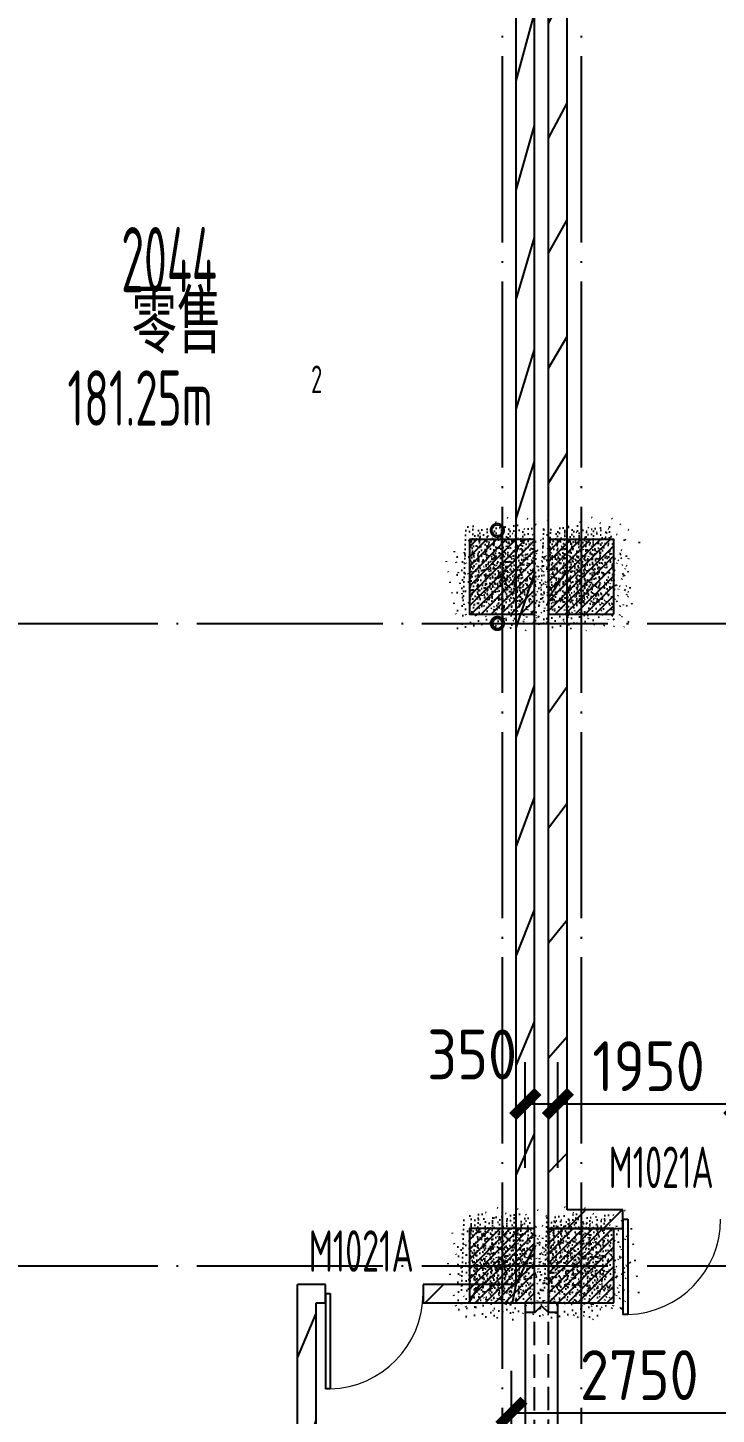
# Model space of a CAD drawing. Header units: inches. Extents: x 0 to 1813292486, y 0 to 3473589894.
# Drawn here: x 600610386 to 600617789, y 3473218922 to 3473233817 of the extents above; entities that cross this region are included whole.
import ezdxf
from ezdxf.enums import TextEntityAlignment as Align
from ezdxf.xclip import XClip

# ---------------------------------------------------------------- set-up
doc = ezdxf.new("R2010")
doc.units = ezdxf.units.IN
doc.header["$LTSCALE"] = 1000
doc.header["$MEASUREMENT"] = 0
doc.header["$XCLIPFRAME"] = 2
for name, pattern in [('AX-MALL-GIRD-200$0$DOTE', [2.4200000000000004, 2, -0.2, 0.02, -0.2]), ('AX-MALL-WALL-P02-QT$0$DASH', [0.35, 0.25, -0.1]), ('PX-MALL-P02-LG$0$CONTINOUS', [0])]:
    doc.linetypes.add(name, pattern=pattern)
for name, color, linetype in [('A-Anno-Note', 241, 'Continuous'), ('AX-MALL-DIM-P02$0$A-Anno-Dims', 3, 'Continuous'), ('AX-MALL-DIM-P02$0$A-Detl-Thin', 131, 'Continuous'), ('AX-MALL-GIRD-200$0$A-Grid', 222, 'AX-MALL-GIRD-200$0$DOTE'), ('AX-MALL-P02-200$0$A-Anno-Note', 241, 'Continuous'), ('AX-MALL-WALL-P02$0$A-Anno-Note', 241, 'Continuous'), ('AX-MALL-WALL-P02-QT$0$A-Detl-Patt', 8, 'Continuous'), ('AX-MALL-WALL-P02-QT$0$A-Detl-Thin', 131, 'Continuous'), ('AX-MALL-WALL-P02-QT$0$A-Wall', 2, 'Continuous'), ('AX-MALL-WALL-P02-QT$0$A-Wall-Patt', 13, 'Continuous'), ('AX-MALL-WALL-P02-QT$0$A-Wind', 4, 'Continuous'), ('AX-MALL-WORD-P02$0$A-Anno-Note', 241, 'Continuous'), ('AX-MALL-WORD-P02$0$A-Spac-Iden', 231, 'Continuous'), ('AX-MALL-WORD-P02$0$A-Wind-Iden', 11, 'Continuous'), ('AX-MALL-ZTKD-P02$0$A-Anno-Note', 241, 'Continuous'), ('PX-MALL-P02-LG$0$$8$P-Pipe-Risr', 7, 'Continuous'), ('PX-MALL-P02-LG$0$$8$P-Pipe-Risr-Arch', 6, 'Continuous'), ('PX-MALL-P02-LG$0$$8$P-Pipe-Risr-W100', 6, 'Continuous'), ('PX-MALL-P02-LG$0$P-Airr-Pipe', 140, 'Continuous'), ('PX-MALL-P02-LG$0$P-Pipe-Risr', 7, 'Continuous'), ('PX-MALL-P02-LG$0$P-Pipe-Risr-Arch', 6, 'Continuous'), ('PX-MALL-P02-LG$0$P-Pipe-Risr-W100', 6, 'Continuous'), ('PX-MALL-P02-LG$0$P-Pipe-Risr-W50', 6, 'Continuous'), ('PX-MALL-P02-LG$0$P-Sewr-Pipe', 123, 'PX-MALL-P02-LG$0$CONTINOUS'), ('SX-MALL-WALL-L-1F~2F$0$S-COLU', 30, 'Continuous'), ('SX-MALL-WALL-L-1F~2F$0$S-PATT-WALL', 83, 'Continuous'), ('SX-MALL-WALL-L-1F~2F$0$单形心', 4, 'Continuous'), ('SX-MALL-WALL-R-BZ$0$S-COLU', 30, 'Continuous'), ('SX-MALL-WALL-R-BZ$0$S-PATT-WALL', 83, 'Continuous')]:
    doc.layers.add(name, color=color, linetype=linetype)
doc.styles.add('AX-MALL-DIM-P02$0$_TCH_DIM_T3', font='gbenor.shx')
doc.styles.add('AX-MALL-WORD-P02$0$_TCH_SPACE', font='gbenor.shx', dxfattribs={"bigfont": 'gbcbig.shx'})
doc.styles.add('AX-MALL-WORD-P02$0$_TCH_WINDOW', font='gbenor.shx', dxfattribs={"bigfont": 'gbcbig.shx'})
doc.styles.add('AX-MALL-WORD-P02$0$STANDARD', font='gbenor.shx', dxfattribs={"bigfont": 'gbcbig.shx'})
doc.styles.add('PX-MALL-P02-LG$0$$8$jzfz', font='gbenor.shx', dxfattribs={"bigfont": 'gbcbig.shx'})
doc.styles.add('PX-MALL-P02-LG$0$jzfz', font='gbenor.shx', dxfattribs={"bigfont": 'gbcbig.shx'})
doc.dimstyles.new('AX-MALL-DIM-P02$0$_TCH_ARCH&&180', dxfattribs={"dimtxt": 535.5, "dimasz": 270, "dimexe": 450, "dimexo": 450, "dimgap": 137.25, "dimtad": 1, "dimdec": 0, "dimzin": 0, "dimdsep": 46, "dimtxsty": 'AX-MALL-DIM-P02$0$_TCH_DIM_T3', "dimblk": 'AX-MALL-DIM-P02$0$_ArchTick', "dimcen": 0.09, "dimclrt": 7, "dimazin": 2, "dimtfac": 1, "dimtdec": 0, "dimtix": 1, "dimtmove": 2, "dimatfit": 3, "dimfxl": 500, "dimtolj": 1, "dimtzin": 0, "dimarcsym": 0})
pattern_1 = [(75.00000000004839, (-14278.19445574284, 156289.8254051208), (-153.3407249234246, 41.08752340989569), []), (75.00000000004839, (-14317.88195610046, 156358.5661673546), (-153.3407249234246, 41.08752340989569), [])]
pattern_2 = [(24.56816130816271, (600578611.2237192, 3473080110.365553), (-31.18316059493327, 68.21004687955141), []), (29.56816130816269, (600578611.2237192, 3473080110.365553), (97.53445421719282, -46.37920051396389), [11.25, -123.75]), (334.5681613081628, (600578611.2237192, 3473080110.365553), (19.88439777927527, 112.9961142827297), [9, -99]), (80.01956130816268, (600578619.3515904, 3473080106.50062), (117.4189029658641, 66.61682168402376), [9.5610285, -105.1713168]), (25.75236130816271, (600578621.6965042, 3473080138.478197), (141.3476152528434, -79.15081592627133), [16.875, -185.625]), (76.20376130816268, (600578633.4754679, 3473080131.882288), (182.3878362876093, 87.98253897351975), [14.3415432, -157.75695]), (330.7523613081627, (600578621.6965042, 3473080138.478197), (182.3877676281842, 87.98268140648725), [13.49999999999997, -148.4999999999995]), (0.5681613081627113, (600578633.1346302, 3473080126.213644), (62.82047319493842, -87.84980448085341), [11.24999999999997, -123.7499999999997]), (305.5681613081627, (600578633.1346302, 3473080126.213644), (72.17288941707483, 89.18848104565322), [8.999999999999966, -98.99999999999973]), (51.01956130816269, (600578638.3696649, 3473080118.892823), (134.9933625472827, 1.338571315216136), [9.561028499999967, -105.1713167999997]), (17.06816130816274, (600578611.2237192, 3473080110.365553), (19.14085715648196, 46.15589493569758), [0.75, -97.8, 0.75, -100.5, 0.75, -99.375]), (347.0681613081627, (600578611.2237192, 3473080110.365553), (57.63084700165395, 41.66442755963357), [0.7499999999999979, -57.29999999999986, 0.7499999999999979, -95.54999999999973, 0.7499999999999979, -37.87499999999986]), (307.0681613081626, (600578579.8781208, 3473080122.042708), (73.85474000760384, -31.12342332406966), [0.75, -37.5, 0.75, -117, 0.75, -155.25]), (297.0681613081627, (600578565.8217986, 3473080127.2791), (87.21641676177077, -16.46683783357052), [0.75, -48.75, 0.75, -77.69999999999999, 0.75, -110.25])]
pattern_3 = [(45, (0, 359.0227), (-353.55353201463, 353.55353201463), [])]

# ---------------------------------------------------------------- blocks, each defined once
blk = doc.blocks.new('AX-MALL-WORD-P02')
at = {"layer": 'AX-MALL-WORD-P02$0$A-Anno-Note', "style": 'AX-MALL-WORD-P02$0$STANDARD', "width": 0.6}
blk.add_text('2044', height=700, rotation=339.5681613092015, dxfattribs=at).set_placement((600419265.5324926, 3473078599.976319))
at = {"layer": 'AX-MALL-WORD-P02$0$A-Anno-Note', "style": 'AX-MALL-WORD-P02$0$STANDARD'}
blk.add_text('零售', height=675.177304964539, rotation=339.5681613092015, dxfattribs=at).set_placement((600419141.1018102, 3473077947.620104))
at = {"layer": 'AX-MALL-WORD-P02$0$A-Spac-Iden', "style": 'AX-MALL-WORD-P02$0$_TCH_SPACE', "width": 0.7}
for s, height, p in [('181.25m', 595, (600418222.2731338, 3473077457.557171)), ('2', 297.5, (600420797.7523931, 3473076871.612989))]:
    blk.add_text(s, height=height, rotation=339.5681613093759, dxfattribs=at).set_placement(p)
at = {"layer": 'AX-MALL-WORD-P02$0$A-Wind-Iden', "style": 'AX-MALL-WORD-P02$0$_TCH_WINDOW', "width": 0.7}
for p in [(600417479.5890124, 3473068034.99595), (600420815.6807055, 3473067752.625827)]:
    blk.add_text('M1021A', height=446.25, rotation=339.5681612302259, dxfattribs=at).set_placement(p)
blk = doc.blocks.new('AX-MALL-GIRD-200')
at = {"layer": 'AX-MALL-GIRD-200$0$A-Grid'}
for p, q in [((600223757.4145118, 3473147635.412487), (600581653.41861, 3473014308.649205)), ((600448485.974502, 3473145311.278587), (600409756.4355524, 3473041347.551506)), ((600449282.4994268, 3473145014.54968), (600410552.9604772, 3473041050.822598)), ((600221348.6739725, 3473141169.504273), (600579244.6780716, 3473007842.740992))]:
    blk.add_line(p, q, dxfattribs=at)
blk = doc.blocks.new('AX-MALL-WALL-P02-QT$0$tj')
at = {"layer": 'AX-MALL-WALL-P02-QT$0$A-Detl-Patt'}
h = blk.add_hatch(dxfattribs=at)
h.set_pattern_fill('STEEL', color=256, scale=100.0000000000001, angle=50.43183869082386)
h.set_pattern_definition(pattern_1)
edge = h.paths.add_edge_path()
edge.add_line((88101.273016572, 47666.64152574539), (87883.93542659283, 47459.84604215622))
edge.add_line((87883.93542659283, 47459.84604215622), (91571.54751467705, 43584.64122533798))
edge.add_arc((262949.389629302, 558937.705083496), 543101.4133620498, 251.6057364187558, 260.0288666978238)
edge.add_arc((172180.8466627672, -2862.146247219684), 27099.9982179492, 64.7128659603706, 96.9316049602786, ccw=False)
edge.add_arc((262948.9730309481, 558936.3205539446), 543099.9677998082, 261.6155114784545, 271.7251478115656)
edge.add_line((279298.9759148359, 16082.51663446426), (279298.9759315252, 16382.65274763107))
edge.add_arc((262948.9742454757, 558936.3204835369), 542799.9676941936, 261.62020364125146, 271.7261014454634, ccw=False)
edge.add_arc((172180.8456921196, -2862.14609140989), 27400.00151046549, 64.80631838577902, 96.83815911678944)
edge.add_arc((262949.394896181, 558937.7037490648), 542801.4137571028, 251.6136389015772, 260.02417327084333, ccw=False)
edge.add_line((91737.26096642017, 43845.69257831573), (88101.273016572, 47666.64152574539))
h = blk.add_hatch(dxfattribs=at)
h.set_pattern_fill('STEEL', color=256, scale=100.0000000000001, angle=50.43183869082386)
h.set_pattern_definition(pattern_1)
edge = h.paths.add_edge_path()
edge.add_arc((274302.9537697641, 370915.3693751197), 354853.2281302969, 270.9601093956941, 275.9513128638887)
edge.add_line((311095.3180618286, 17974.67259407043), (323404.2928284407, 17664.898229599))
edge.add_arc((337498.5854798314, -5423.033113246463), 27049.98445535583, 84.4296474408203, 121.40245730350341, ccw=False)
edge.add_line((340124.270958662, 21499.21483898163), (352435.6233639717, 23411.5238032341))
edge.add_line((352435.6233639717, 23411.5238032341), (352460.3320846558, 23263.57286787033))
edge.add_arc((262948.9762239404, 558936.3422532297), 543099.989586636, 279.486523026639, 288.5053300047131)
edge.add_line((435325.042740941, 43917.80823612213), (435185.9318172932, 44187.60760259628))
edge.add_arc((262948.9762341097, 558936.342259489), 542799.9895904897, 279.51816553668203, 288.50044427399206, ccw=False)
edge.add_line((352706.5441896915, 23608.95860147476), (352681.7270303965, 23756.88773488998))
edge.add_line((352681.7270303965, 23756.88773488998), (340117.7681742907, 21803.84383869171))
edge.add_arc((337510.0970116529, -5455.006554111635), 27383.29552171703, 84.53552636432372, 121.2026843873002)
edge.add_line((323323.7129554749, 17967.02113437653), (311085.7617697716, 18275.00808191299))
edge.add_arc((274273.8104503512, 371474.5356685471), 355112.6948552598, 270.96411062040687, 275.9501261722048, ccw=False)
edge.add_line((280248.9759351015, 16412.11376953125), (280248.9759185314, 16111.96136569977))
blk = doc.blocks.new('SX-MALL-WALL-R-BZ')
at = {"layer": 'SX-MALL-WALL-R-BZ$0$S-PATT-WALL'}
h = blk.add_hatch(dxfattribs=at)
h.set_pattern_fill('钢筋混凝土', color=256, scale=15, pattern_type=2)
h.set_pattern_definition(pattern_2)
h.paths.add_polyline_path([(600423018.9583347, 3473073511.354012), (600423298.2326001, 3473074261.024529), (600422642.2708974, 3473074505.389511), (600422362.9966319, 3473073755.718994)])
h = blk.add_hatch(dxfattribs=at)
h.set_pattern_fill('钢筋混凝土', color=256, scale=15, pattern_type=2)
h.set_pattern_definition(pattern_2)
h.paths.add_polyline_path([(600420435.6713825, 3473066576.901731), (600420714.9456482, 3473067326.57225), (600420058.9839454, 3473067570.937232), (600419779.7096798, 3473066821.266714)])
at = {"layer": 'SX-MALL-WALL-R-BZ$0$S-COLU'}
for points in [[(600423018.9583347, 3473073511.354012), (600423298.2326001, 3473074261.024529), (600422642.2708974, 3473074505.389511), (600422362.9966319, 3473073755.718994)], [(600420435.6713825, 3473066576.901731), (600420714.9456482, 3473067326.57225), (600420058.9839454, 3473067570.937232), (600419779.7096798, 3473066821.266714)]]:
    blk.add_lwpolyline(points, close=True, dxfattribs=at)
blk = doc.blocks.new('SX-MALL-WALL-R-2F~3F')
blk.add_blockref('SX-MALL-WALL-R-BZ', (-1.192092895507812e-06, -9.5367431640625e-07))
blk = doc.blocks.new('SX-MALL-WALL-L-1F~2F$0$BANWANG_XINGXIN')
at = {"color": 0}
for points in [[(0.7071067811865476, 0.7071067811865475), (-0.7071067811865477, -0.7071067811865475)], [(-0.7071067811865475, 0.7071067811865476), (0.7071067811865474, -0.7071067811865477)]]:
    blk.add_lwpolyline(points, dxfattribs=at)
blk = doc.blocks.new('SX-MALL-WALL-L-1F~2F')
at = {"layer": 'SX-MALL-WALL-L-1F~2F$0$S-PATT-WALL'}
h = blk.add_hatch(dxfattribs=at)
h.set_pattern_fill('钢筋混凝土', color=256, scale=15, pattern_type=2)
h.set_pattern_definition([(24.56816131876918, (600333491.6064267, 3473134181.587645), (-31.18316060756021, 68.21004687377882), []), (29.56816131876925, (600333491.6064267, 3473134181.587645), (97.53445422577846, -46.37920049590846), [11.25, -123.75]), (334.5681613187692, (600333491.6064267, 3473134181.587645), (19.88439775835759, 112.9961142864107), [9, -99]), (80.01956131876923, (600333499.7342979, 3473134177.722712), (117.4189029535321, 66.61682170576017), [9.5610285, -105.1713168]), (25.75236131876919, (600333502.0792117, 3473134209.700289), (141.3476152674957, -79.15081590010527), [16.8749999999995, -185.624999999996]), (76.20376131876925, (600333513.8581754, 3473134203.10438), (182.3878362713222, 87.98253900728311), [14.3415432, -157.75695]), (330.7523613187692, (600333502.0792117, 3473134209.700289), (182.387767611897, 87.98268144025062), [13.49999999999975, -148.499999999996]), (0.5681613187692669, (600333513.5173377, 3473134197.435735), (62.82047321120105, -87.84980446922418), [11.25, -123.75]), (305.5681613187692, (600333513.5173377, 3473134197.435735), (72.17288940056439, 89.18848105901375), [9, -99]), (51.01956131876926, (600333518.7523724, 3473134190.114915), (134.9933625470349, 1.33857134020591), [9.5610285, -105.1713168]), (17.06816131876921, (600333491.6064267, 3473134181.587645), (19.14085714793764, 46.15589493924091), [0.75, -97.8, 0.75, -100.5, 0.75, -99.375]), (347.0681613187692, (600333491.6064267, 3473134181.587645), (57.63084699394109, 41.66442757030211), [0.75, -57.3, 0.75, -95.55, 0.75, -37.875]), (307.0681613187692, (600333460.2608283, 3473134193.2648), (73.85474001336534, -31.12342331039777), [0.75, -37.5, 0.75, -117, 0.75, -155.25]), (297.0681613187692, (600333446.204506, 3473134198.501192), (87.2164167648191, -16.46683781742514), [0.75, -48.75, 0.75, -77.69999999999999, 0.75, -110.25])])
h.paths.add_polyline_path([(600422222.4334083, 3473073808.082919), (600422501.7076737, 3473074557.753437), (600421845.7459707, 3473074802.118419), (600421566.4717054, 3473074052.447901)])
h = blk.add_hatch(dxfattribs=at)
h.set_pattern_fill('钢筋混凝土', color=256, scale=15, pattern_type=2)
h.set_pattern_definition([(24.56816131876918, (600333299.6053693, 3473133666.189163), (-31.18316060756021, 68.21004687377882), []), (29.56816131876925, (600333299.6053693, 3473133666.189163), (97.53445422577846, -46.37920049590846), [11.25, -123.75]), (334.5681613187692, (600333299.6053693, 3473133666.189163), (19.88439775835759, 112.9961142864107), [9, -99]), (80.01956131876923, (600333307.7332405, 3473133662.324231), (117.4189029535321, 66.61682170576017), [9.5610285, -105.1713168]), (25.75236131876919, (600333310.0781543, 3473133694.301807), (141.3476152674957, -79.15081590010527), [16.87499999999951, -185.624999999996]), (76.20376131876925, (600333321.857118, 3473133687.705899), (182.3878362713222, 87.98253900728311), [14.3415432, -157.75695]), (330.7523613187692, (600333310.0781543, 3473133694.301807), (182.387767611897, 87.98268144025062), [13.49999999999975, -148.499999999996]), (0.5681613187692669, (600333321.5162803, 3473133682.037254), (62.82047321120105, -87.84980446922418), [11.25, -123.75]), (305.5681613187692, (600333321.5162803, 3473133682.037254), (72.17288940056439, 89.18848105901375), [9, -99]), (51.01956131876926, (600333326.751315, 3473133674.716434), (134.9933625470349, 1.33857134020591), [9.5610285, -105.1713168]), (17.06816131876921, (600333299.6053693, 3473133666.189163), (19.14085714793764, 46.15589493924091), [0.75, -97.8, 0.75, -100.5, 0.75, -99.375]), (347.0681613187692, (600333299.6053693, 3473133666.189163), (57.63084699394109, 41.66442757030211), [0.75, -57.3, 0.75, -95.55, 0.75, -37.875]), (307.0681613187692, (600333268.2597709, 3473133677.866318), (73.85474001336534, -31.12342331039777), [0.75, -37.5, 0.75, -117, 0.75, -155.25]), (297.0681613187692, (600333254.2034487, 3473133683.102711), (87.2164167648191, -16.46683781742514), [0.75, -48.75, 0.75, -77.69999999999999, 0.75, -110.25])])
h.paths.add_polyline_path([(600419639.1464584, 3473066873.630641), (600419918.4207233, 3473067623.301157), (600419262.4590205, 3473067867.666139), (600418983.1847556, 3473067117.995622)])
at = {"layer": 'SX-MALL-WALL-L-1F~2F$0$S-COLU'}
for points in [[(600422222.4334083, 3473073808.082919), (600422501.7076737, 3473074557.753437), (600421845.7459707, 3473074802.118419), (600421566.4717054, 3473074052.447901)], [(600419639.1464584, 3473066873.630641), (600419918.4207233, 3473067623.301157), (600419262.4590205, 3473067867.666139), (600418983.1847556, 3473067117.995622)]]:
    blk.add_lwpolyline(points, close=True, dxfattribs=at)
at = {"layer": 'SX-MALL-WALL-L-1F~2F$0$单形心', "xscale": 50, "yscale": 50, "zscale": 50}
for p in [(600422034.0896928, 3473074305.100677), (600419450.8027395, 3473067370.64839)]:
    blk.add_blockref('SX-MALL-WALL-L-1F~2F$0$BANWANG_XINGXIN', p, dxfattribs=at)
blk = doc.blocks.new('SX-MALL-WALL-L-2F~3F')
ref = blk.add_blockref('SX-MALL-WALL-L-1F~2F', (0, 0))
XClip(ref).set_block_clipping_path([(600349769.7341375, 3473074679.418533), (600357001.7302529, 3473071985.287766), (600356499.8725733, 3473070638.124951), (600359302.5086629, 3473069594.060767), (600362345.1765132, 3473077761.653201), (600381551.4312518, 3473070606.759726), (600391553.7259278, 3473066880.611454), (600387749.827644, 3473056669.608357), (600391632.1759799, 3473055223.319679), (600395635.5522461, 3473065969.791956), (600406982.2408491, 3473061742.817497), (600403058.8006672, 3473051210.921831), (600412723.2437257, 3473047610.6332), (600445093.3740637, 3473134503.466942), (600393055.2444371, 3473153889.197227), (600387463.4997383, 3473138878.984498), (600380158.3525343, 3473141600.366193), (600382830.751978, 3473148774.027779), (600388210.8522022, 3473146769.782572), (600390696.2253517, 3473153441.399696), (600277474.697425, 3473195619.741203), (600273446.9822528, 3473184807.934726), (600257129.111771, 3473190886.82031), (600241575.9633431, 3473149136.690594), (600258197.8999482, 3473142944.531458), (600255239.7303221, 3473135003.762026), (600263182.3271956, 3473132044.911624), (600260741.6763649, 3473125493.34496), (600269350.4970673, 3473122286.306632), (600271511.1407766, 3473128086.235537), (600286270.1853781, 3473122588.058336), (600284109.5416689, 3473116788.129431), (600282580.7823727, 3473112684.400902), (600291840.7574171, 3473109234.788475), (600290827.7957876, 3473106515.642598), (600293360.405141, 3473105572.171298), (600294731.2544166, 3473109252.0137), (600323175.4764534, 3473098655.706329), (600321336.3302773, 3473093718.790065), (600344750.773286, 3473084996.222976), (600341987.4689643, 3473077578.540671), (600344583.6790427, 3473076611.376234), (600346015.5062013, 3473080454.904757), (600351201.5612961, 3473078522.947055)])
blk = doc.blocks.new('SX-MALL-WALL-2F~3F')
for name in ['SX-MALL-WALL-L-2F~3F', 'SX-MALL-WALL-R-2F~3F']:
    blk.add_blockref(name, (0, 0))
blk = doc.blocks.new('AX-MALL-WALL-P02-QT$0$$DorLib2D$00000001')
for p, q in [((0.45, 0.9750000000000001), (0.5000000000000002, 0.9750000000000001)), ((0.45, 0), (0.45, 0.9750000000000001)), ((0.5, 0), (0.5, 0.9750000000000001)), ((0.5, 0), (0.45, 0))]:
    blk.add_line(p, q)
at = {"lineweight": 13}
blk.add_arc((0.475, 0), 0.975, 91.4692835813538, 180, dxfattribs=at)
blk = doc.blocks.new('AX-MALL-WALL-P02-QT')
at = {"layer": 'AX-MALL-WALL-P02-QT$0$A-Wall-Patt'}
h = blk.add_hatch(dxfattribs=at)
h.set_pattern_fill('普通砖', color=256, scale=200, style=0)
h.set_pattern_definition(pattern_3)
h.paths.add_polyline_path([(600419521.5473951, 3473067130.866836), (600419639.1464579, 3473066873.630641), (600426307.5272129, 3473084773.913879), (600426035.054055, 3473084615.413442)])
h = blk.add_hatch(dxfattribs=at)
h.set_pattern_fill('普通砖', color=256, scale=200, style=0)
h.set_pattern_definition(pattern_3)
h.paths.add_polyline_path([(600420058.9839457, 3473067570.937233), (600420316.2201413, 3473067688.536297), (600426588.0586913, 3473084524.360555), (600426458.3101436, 3473084748.983253)])
h = blk.add_hatch(dxfattribs=at)
h.set_pattern_fill('普通砖', color=256, scale=200, style=0)
h.set_pattern_definition(pattern_3)
h.paths.add_polyline_path([(600415469.1982447, 3473062984.667814), (600415586.7973076, 3473062727.431618), (600417436.9893157, 3473067693.998797), (600417319.390253, 3473067951.234993)])
h = blk.add_hatch(dxfattribs=at)
h.set_pattern_fill('普通砖', color=256, scale=200, style=0)
h.set_pattern_definition(pattern_3)
h.paths.add_polyline_path([(600417436.9893157, 3473067693.998797), (600417530.6981304, 3473067659.089514), (600417600.5166968, 3473067846.507143), (600417319.390253, 3473067951.234993)])
h = blk.add_hatch(dxfattribs=at)
h.set_pattern_fill('普通砖', color=256, scale=200, style=0)
h.set_pattern_definition(pattern_3)
h.paths.add_polyline_path([(600420058.9839457, 3473067570.937233), (600420808.6544632, 3473067291.662969), (600420878.4730295, 3473067479.080598), (600420316.2201413, 3473067688.536297)])
h = blk.add_hatch(dxfattribs=at)
h.set_pattern_fill('普通砖', color=256, scale=200, style=0)
h.set_pattern_definition(pattern_3)
h.paths.add_polyline_path([(600419521.5473951, 3473067130.866836), (600418584.4592506, 3473067479.959668), (600418514.6406841, 3473067292.542039), (600419639.1464579, 3473066873.630641)])
at = {"layer": 'AX-MALL-WALL-P02-QT$0$A-Detl-Patt', "linetype": 'AX-MALL-WALL-P02-QT$0$DASH'}
for p, q in [((600411783.0245817, 3473045785.03125), (600444215.2818018, 3473132844.636178)), ((600411924.6820309, 3473045735.605952), (600444355.845043, 3473132792.272248))]:
    blk.add_line(p, q, dxfattribs=at)
at = {"layer": 'AX-MALL-WALL-P02-QT$0$A-Detl-Patt'}
blk.add_lwpolyline([(600419514.5478345, 3473066813.333741), (600419608.2566463, 3473066778.424448), (600419699.2033795, 3473066820.001988), (600419740.780918, 3473066729.055255), (600419834.4897295, 3473066694.145964)], dxfattribs=at)
at = {"layer": 'AX-MALL-WALL-P02-QT$0$A-Detl-Thin'}
blk.add_lwpolyline([(600416997.060102, 3473060067.796404), (600417231.3320075, 3473059980.523241), (600419081.5191947, 3473064947.092218), (600419175.2326337, 3473064912.181213), (600419873.4182957, 3473066786.357503), (600419545.4377502, 3473066908.539879)], close=True, dxfattribs=at)
at = {"layer": 'AX-MALL-WALL-P02-QT$0$A-Wall'}
for p, q in [((600419639.1464579, 3473066873.630641), (600426307.5272129, 3473084773.913879)), ((600420058.9839457, 3473067570.937233), (600426458.3101436, 3473084748.983253)), ((600419521.5473951, 3473067130.866836), (600426035.054055, 3473084615.413442)), ((600420316.2201413, 3473067688.536297), (600426588.0586913, 3473084524.360555)), ((600415469.1982447, 3473062984.667814), (600417319.390253, 3473067951.234993)), ((600417600.5166968, 3473067846.507143), (600417319.390253, 3473067951.234993)), ((600417530.6981304, 3473067659.089514), (600417600.5166968, 3473067846.507143)), ((600415586.7973076, 3473062727.431618), (600417436.9893157, 3473067693.998797)), ((600417436.9893157, 3473067693.998797), (600417530.6981304, 3473067659.089514)), ((600420878.4730295, 3473067479.080598), (600420316.2201413, 3473067688.536297)), ((600420058.9839457, 3473067570.937233), (600420808.6544632, 3473067291.662969)), ((600418584.4592506, 3473067479.959668), (600418514.6406841, 3473067292.542039)), ((600419521.5473951, 3473067130.866836), (600418584.4592506, 3473067479.959668)), ((600420808.6544632, 3473067291.662969), (600420878.4730295, 3473067479.080598)), ((600418514.6406841, 3473067292.542039), (600419639.1464579, 3473066873.630641))]:
    blk.add_line(p, q, dxfattribs=at)
at = {"layer": 'AX-MALL-WALL-P02-QT$0$A-Detl-Thin'}
blk.add_blockref('SX-MALL-WALL-2F~3F', (0, 0), dxfattribs=at)
at = {"layer": 'AX-MALL-WALL-P02-QT$0$A-Detl-Thin', "rotation": 339.5681613091762}
blk.add_blockref('AX-MALL-WALL-P02-QT$0$tj', (600144118.6961328, 3473128496.287411), dxfattribs=at)
at = {"layer": 'AX-MALL-WALL-P02-QT$0$A-Wind'}
blk.add_blockref('AX-MALL-GIRD-200', (0, 0), dxfattribs=at)
at = {"layer": 'AX-MALL-WALL-P02-QT$0$A-Wind', "xscale": -1050, "yscale": -1050, "zscale": 200}
for p, rotation in [((600418057.5786905, 3473067569.524591), 339.5681612327052), ((600421335.5350235, 3473067202.098047), 339.5681613349004)]:
    blk.add_blockref('AX-MALL-WALL-P02-QT$0$$DorLib2D$00000001', p, dxfattribs=dict(at, rotation=rotation))
blk = doc.blocks.new('AX-MALL-WALL-P02')
at = {"layer": 'AX-MALL-WALL-P02$0$A-Anno-Note'}
blk.add_blockref('AX-MALL-WORD-P02', (0, 0), dxfattribs=at)
blk.add_blockref('AX-MALL-WALL-P02-QT', (0, 0), dxfattribs=at)
blk = doc.blocks.new('PX-MALL-P02-LG$0$P-Risr')
at = {"layer": 'PX-MALL-P02-LG$0$P-Pipe-Risr-W50'}
h = blk.add_hatch(color=0, dxfattribs=at)
edge = h.paths.add_edge_path()
edge.add_ellipse((0, 0), major_axis=(47.05795628796547, 47.05795628796547), ratio=0.9999999999999695, start_angle=225.0000000000009, end_angle=405.0000000000009, ccw=False)
edge.add_ellipse((0, 0), major_axis=(47.05795628796764, 47.05795628796764), ratio=0.9999999999998785, start_angle=133.9675974886221, end_angle=225.0000000000035, ccw=False)
edge.add_line((-66.53919663240958, 1.199087783927098), (-54.4367953546693, 1.199087783927098))
edge.add_ellipse((0, 0), major_axis=(-38.50196423560672, 38.50196423560672), ratio=0.9999999999999859, start_angle=43.73814098242129, end_angle=134.9999999999996)
edge.add_ellipse((0, 0), major_axis=(38.50196423561096, 38.50196423561096), ratio=0.9999999999998216, start_angle=225.0000000000051, end_angle=405.0000000000051)
edge.add_ellipse((0, 0), major_axis=(38.50196423560679, 38.50196423560679), ratio=0.9999999999999831, start_angle=45.00000000000048, end_angle=133.7381409824204)
edge.add_line((-54.43679535467527, 1.199087783927098), (-66.53919663241555, 1.199087783927098))
edge.add_ellipse((0, 0), major_axis=(-47.05795628796762, 47.05795628796762), ratio=0.9999999999998742, start_angle=-45.00000000000358, end_angle=43.967597488629224, ccw=False)
at = {"layer": 'PX-MALL-P02-LG$0$P-Pipe-Risr-Arch', "ltscale": 0.7}
blk.add_circle((0, 0), 59.29000000000001, dxfattribs=at)
at = {"layer": 'PX-MALL-P02-LG$0$P-Pipe-Risr-W100', "color": 0, "const_width": 15}
blk.add_lwpolyline([(-75, 0, 1), (75, 0, 1)], format="xyb", close=True, dxfattribs=at)
at = {"layer": 'PX-MALL-P02-LG$0$P-Pipe-Risr-W50'}
blk.add_circle((0, 0), 54.45000000000001, dxfattribs=at)
at = {"layer": 'PX-MALL-P02-LG$0$P-Pipe-Risr', "style": 'PX-MALL-P02-LG$0$jzfz', "width": 0.6, "flags": 1}
for tag, p in [('SYS-MARK', (0.3310501334344735, -45.65933377496549)), ('RANGE', (0.3337570973526454, -45.67887874227017))]:
    blk.add_attdef(tag, text='', height=0.015625, dxfattribs=at).set_placement(p, align=Align.MIDDLE)
blk = doc.blocks.new('PX-MALL-P02-LG$0$$8$P-Risr')
at = {"layer": 'PX-MALL-P02-LG$0$$8$P-Pipe-Risr-Arch', "ltscale": 0.7}
blk.add_circle((0, 0), 59.29000000000001, dxfattribs=at)
at = {"layer": 'PX-MALL-P02-LG$0$$8$P-Pipe-Risr-W100', "color": 0, "const_width": 15}
blk.add_lwpolyline([(-75, 0, 1), (75, 0, 1)], format="xyb", close=True, dxfattribs=at)
at = {"layer": 'PX-MALL-P02-LG$0$$8$P-Pipe-Risr', "style": 'PX-MALL-P02-LG$0$$8$jzfz', "width": 0.6, "flags": 1}
for tag, p in [('SYS-MARK', (0.3310501334344735, -45.65933377496549)), ('RANGE', (0.3337570973526454, -45.67887874227017))]:
    blk.add_attdef(tag, text='', height=0.015625, dxfattribs=at).set_placement(p, align=Align.MIDDLE)
blk = doc.blocks.new('PX-MALL-P02-LG')
at = {"layer": 'PX-MALL-P02-LG$0$P-Airr-Pipe', "rotation": 249.5681612531986}
blk.add_blockref('PX-MALL-P02-LG$0$$8$P-Risr', (600422160.9282118, 3473074791.246498), dxfattribs=at)
at = {"layer": 'PX-MALL-P02-LG$0$P-Sewr-Pipe', "ltscale": 0.7, "xscale": -1, "rotation": 69.5681611982942}
blk.add_blockref('PX-MALL-P02-LG$0$P-Risr', (600421812.6888595, 3473073854.01122), dxfattribs=at)
blk = doc.blocks.new('AX-MALL-ZTKD-P02')
at = {"layer": 'AX-MALL-ZTKD-P02$0$A-Anno-Note'}
blk.add_blockref('AX-MALL-GIRD-200', (0, 0), dxfattribs=at)
blk = doc.blocks.new('AX-MALL-DIM-P02$0$_ArchTick')
at = {"color": 0, "linetype": 'ByBlock', "const_width": 0.4}
blk.add_lwpolyline([(-0.5, -0.5), (0.5, 0.5)], dxfattribs=at)
blk = doc.blocks.new('*D806')
at = {"layer": 'AX-MALL-DIM-P02$0$A-Anno-Dims', "color": 0, "lineweight": -2, "transparency": 16777216}
for p, q in [((600420379.603419, 3473068145.136102), (600420776.9348773, 3473069211.713719)), ((600420619.8431033, 3473068790.024053), (600422447.4323289, 3473068109.193441)), ((600422207.1926446, 3473067464.30549), (600422604.5241029, 3473068530.883107))]:
    blk.add_line(p, q, dxfattribs=at)
at = {"layer": 'AX-MALL-DIM-P02$0$A-Anno-Dims', "color": 0, "lineweight": -2, "transparency": 16777216, "xscale": 270, "yscale": 270, "zscale": 270}
for p, rotation in [((600420619.8431033, 3473068790.024053), 159.5681613461279), ((600422447.4323289, 3473068109.193441), 339.5681613461279)]:
    blk.add_blockref('AX-MALL-DIM-P02$0$_ArchTick', p, dxfattribs=dict(at, rotation=rotation))
at = {"layer": 'AX-MALL-DIM-P02$0$A-Anno-Dims', "color": 7, "transparency": 16777216, "insert": (600421675.0203129, 3473068829.129447), "char_height": 535.5, "attachment_point": 5, "rotation": 339.5681613461279, "style": 'AX-MALL-DIM-P02$0$_TCH_DIM_T3'}
blk.add_mtext('\\A1;1950', dxfattribs=at)
blk = doc.blocks.new('*D807')
at = {"layer": 'AX-MALL-DIM-P02$0$A-Anno-Dims', "color": 0, "lineweight": -2, "transparency": 16777216}
for p, q in [((600420051.622568, 3473068267.318593), (600420448.9540261, 3473069333.89621)), ((600420379.6034192, 3473068145.136102), (600420776.9348773, 3473069211.713719)), ((600420291.8622521, 3473068912.206544), (600420619.8431033, 3473068790.024053))]:
    blk.add_line(p, q, dxfattribs=at)
at = {"layer": 'AX-MALL-DIM-P02$0$A-Anno-Dims', "color": 0, "lineweight": -2, "transparency": 16777216, "xscale": 270, "yscale": 270, "zscale": 270}
for p, rotation in [((600420291.8622521, 3473068912.206544), 159.568161345143), ((600420619.8431033, 3473068790.024053), 339.5681613451429)]:
    blk.add_blockref('AX-MALL-DIM-P02$0$_ArchTick', p, dxfattribs=dict(at, rotation=rotation))
at = {"layer": 'AX-MALL-DIM-P02$0$A-Anno-Dims', "color": 7, "transparency": 16777216, "insert": (600419941.2629799, 3473069609.463995), "char_height": 535.5, "attachment_point": 5, "rotation": 339.5681613451429, "style": 'AX-MALL-DIM-P02$0$_TCH_DIM_T3'}
blk.add_mtext('\\A1;350', dxfattribs=at)
blk = doc.blocks.new('*D810')
at = {"layer": 'AX-MALL-DIM-P02$0$A-Anno-Dims', "color": 0, "lineweight": -2, "transparency": 16777216}
for p, q in [((600418828.8712488, 3473065414.708406), (600419150.0132242, 3473066276.766607)), ((600418992.92145, 3473065855.076941), (600421569.9138519, 3473064895.071654)), ((600421405.8636507, 3473064454.703119), (600421727.0056261, 3473065316.76132))]:
    blk.add_line(p, q, dxfattribs=at)
at = {"layer": 'AX-MALL-DIM-P02$0$A-Anno-Dims', "color": 0, "lineweight": -2, "transparency": 16777216, "xscale": 270, "yscale": 270, "zscale": 270}
for p, rotation in [((600418992.92145, 3473065855.076941), 159.5681613064112), ((600421569.9138519, 3473064895.071654), 339.5681613064111)]:
    blk.add_blockref('AX-MALL-DIM-P02$0$_ArchTick', p, dxfattribs=dict(at, rotation=rotation))
at = {"layer": 'AX-MALL-DIM-P02$0$A-Anno-Dims', "color": 7, "transparency": 16777216, "insert": (600420422.8002477, 3473065754.594997), "char_height": 535.5, "attachment_point": 5, "rotation": 339.5681613064112, "style": 'AX-MALL-DIM-P02$0$_TCH_DIM_T3'}
blk.add_mtext('\\A1;2750', dxfattribs=at)
blk = doc.blocks.new('AX-MALL-DIM-P02')
at = {"layer": 'AX-MALL-DIM-P02$0$A-Detl-Thin'}
blk.add_blockref('AX-MALL-ZTKD-P02', (-2.384185791015625e-06, 9.5367431640625e-07), dxfattribs=at)
at = {"layer": 'AX-MALL-DIM-P02$0$A-Anno-Dims'}
dim = blk.add_linear_dim(base=(600420619.8431033, 3473068790.024053), p1=(600419894.5307938, 3473067845.628926), p2=(600420222.5116451, 3473067723.446435), angle=339.5681613451429, dimstyle='AX-MALL-DIM-P02$0$_TCH_ARCH&&180', dxfattribs=at)
dim.commit()
dim.dimension.update_dxf_attribs({"geometry": '*D807', "text_midpoint": (600419941.2629799, 3473069609.463995), "dimtype": 129})
for p1, p2, distance, picture, middle in [((600420222.5116451, 3473067723.446435), (600422050.1008706, 3473067042.615823), 1138.1828074864693, '*D806', (600421675.0203129, 3473068829.129447)), ((600418671.7794744, 3473064993.01874), (600421248.7718765, 3473064033.013453), 919.9328834184305, '*D810', (600420422.8002477, 3473065754.594997))]:
    dim = blk.add_aligned_dim(p1=p1, p2=p2, distance=distance, dimstyle='AX-MALL-DIM-P02$0$_TCH_ARCH&&180', dxfattribs=at)
    dim.commit()
    dim.dimension.update_dxf_attribs({"geometry": picture, "text_midpoint": middle})
blk = doc.blocks.new('AX-MALL-P02-200')
at = {"layer": 'AX-MALL-P02-200$0$A-Anno-Note'}
blk.add_blockref('AX-MALL-WALL-P02', (0, 0), dxfattribs=at)
for name in ['AX-MALL-DIM-P02', 'PX-MALL-P02-LG']:
    blk.add_blockref(name, (0, 0), dxfattribs=at)

msp = doc.modelspace()

# ---------------------------------------------------------------- block references
at = {"layer": 'A-Anno-Note', "rotation": 20.43183869077545}
msp.add_blockref('AX-MALL-P02-200', (1250392458.527329, 9048125.682563305), dxfattribs=at)

doc.saveas('drawing.dxf')
